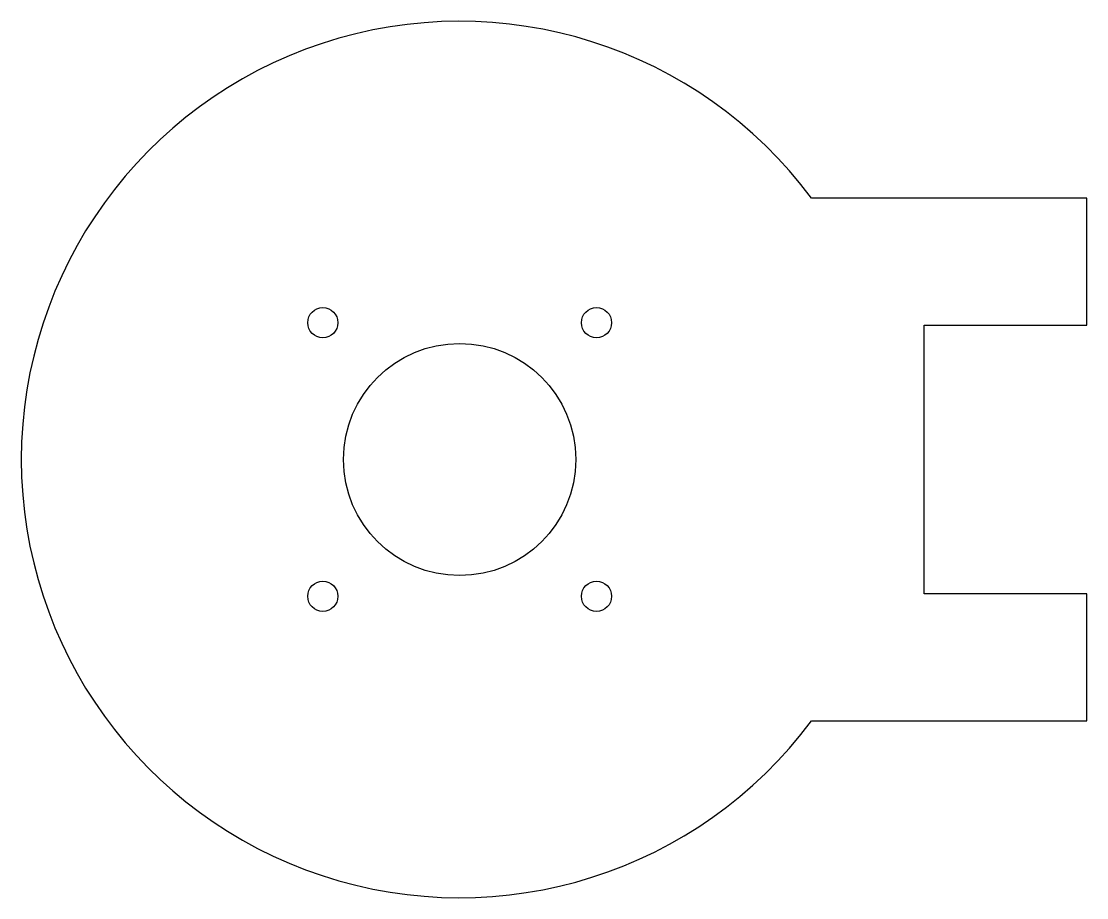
# Model space of a CAD drawing. Header units: millimetres. Extents: x 424 to 608, y -76 to 76.
import ezdxf

# ---------------------------------------------------------------- set-up
doc = ezdxf.new("R2010")
doc.units = ezdxf.units.MM

msp = doc.modelspace()

# ---------------------------------------------------------------- linework, layer by layer
for p, q in [((608, 45, 6), (560.62, 45, 6)), ((608, 23.15, 6), (608, 45, 6)), ((580, -23.15, 6), (580, 23.15, 6)), ((580, 23.15, 6), (608, 23.15, 6)), ((608, -23.15, 6), (580, -23.15, 6)), ((608, -45, 6), (608, -23.15, 6)), ((560.62, -45, 6), (608, -45, 6))]:
    msp.add_line(p, q)
for centre, radius in [((476.43, 23.57, 6), 2.6), ((523.57, 23.57, 6), 2.6), ((500, 0, 6), 20), ((476.43, -23.57, 6), 2.6), ((523.57, -23.57, 6), 2.6)]:
    msp.add_circle(centre, radius)
msp.add_arc((500, 0, 6), 75.5, 36.5858, 323.4142)

doc.saveas('drawing.dxf')
